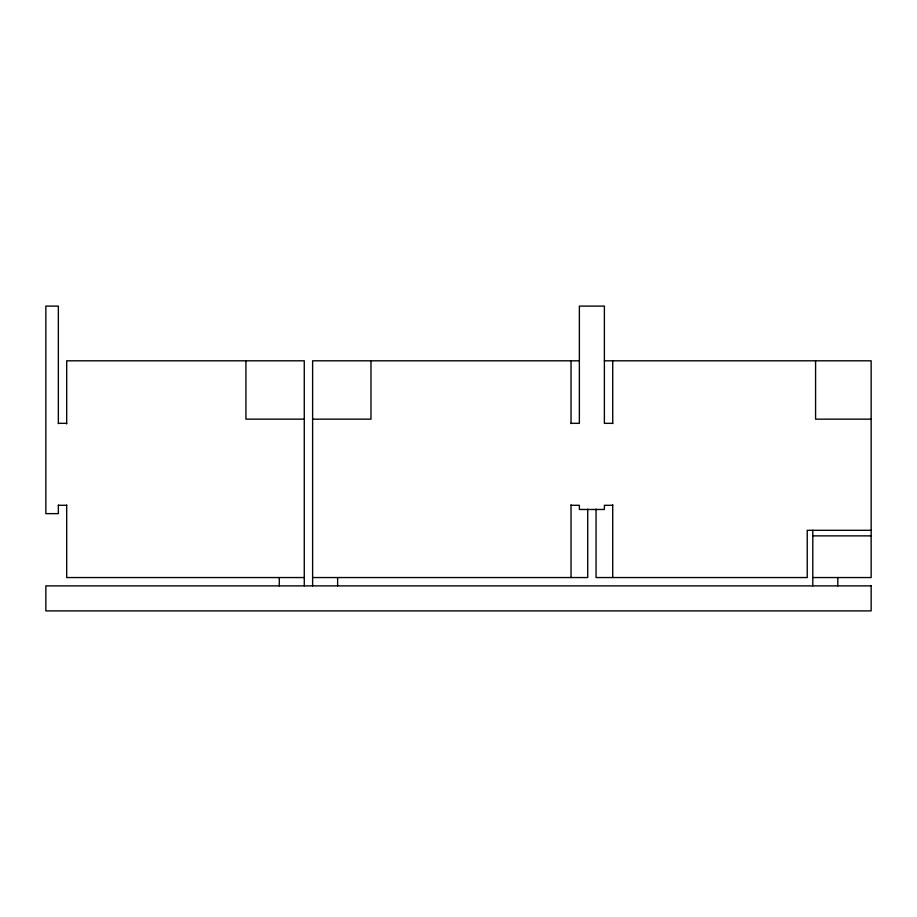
<?xml version="1.0" encoding="UTF-8"?>
<svg xmlns="http://www.w3.org/2000/svg" width="917" height="917" viewBox="0 0 917 917"><rect width="100%" height="100%" fill="white"/><g stroke="black" fill="none" stroke-linecap="round" stroke-linejoin="round"><path stroke-width="1.38" d="M579.372 360.805L312.617 360.805L312.617 585.883M604.383 360.805L871.15 360.805L871.15 577.55L812.794 577.55M304.272 419.161L245.928 419.161L245.928 360.805M312.617 419.161L370.972 419.161L370.972 360.805M871.15 419.161L815.58 419.161L815.58 360.805M58.356 423.333L66.689 423.333M571.039 423.333L579.372 423.333L579.372 306.106L604.383 306.106L604.383 423.333L612.728 423.333M58.356 505.301L66.689 505.301M571.039 505.301L579.372 505.301L579.372 509.474L604.383 509.474L604.383 505.301L612.728 505.301M871.15 530.313L807.235 530.313L807.235 577.55L596.05 577.55L596.05 509.107M812.794 535.872L871.15 535.872M304.272 577.55L66.689 577.55L66.689 505.015M312.617 577.55L587.717 577.55L587.717 509.107M837.806 577.55L837.806 585.883M812.794 530.313L812.794 585.883M612.728 360.805L612.728 423.551M612.728 504.831L612.728 577.55M571.039 360.805L571.039 423.551M571.039 504.831L571.039 577.55M337.628 577.55L337.628 585.883M304.272 585.883L304.272 360.805L66.689 360.805L66.689 423.952M279.272 577.55L279.272 585.883M58.356 423.654L58.356 306.106L45.85 306.106L45.85 513.635L58.356 513.635L58.356 505.072M871.15 585.883L45.85 585.883L45.85 610.894L871.15 610.894L871.15 585.883"/></g></svg>
